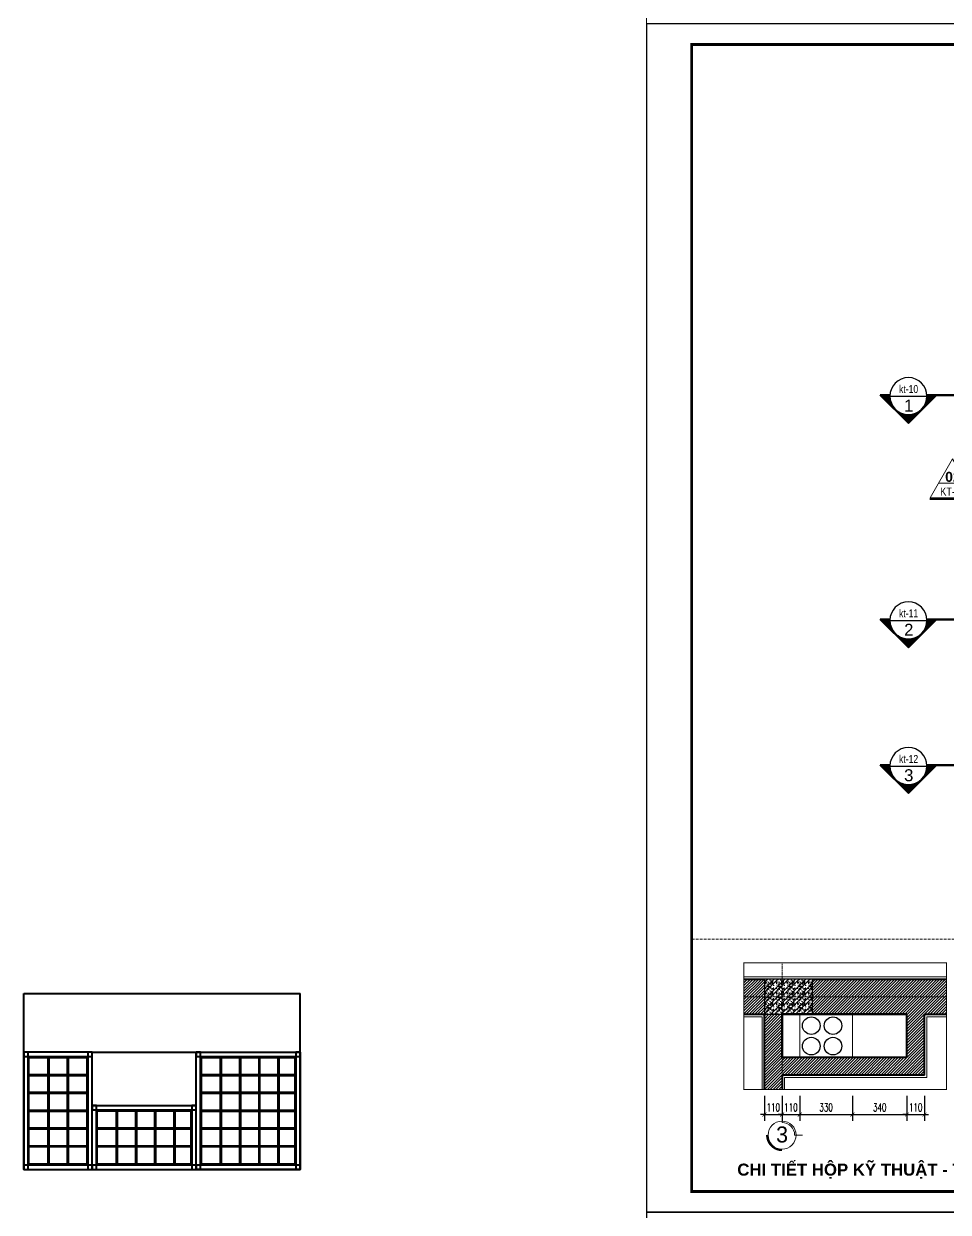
# Model space of a CAD drawing. Header units: millimetres. Extents: x -229618 to 2906, y -178063 to 96806.
# Drawn here: x -229288 to -211962, y -66547 to -44272 of the extents above; entities that cross this region are included whole.
import ezdxf
from ezdxf.enums import TextEntityAlignment as Align

# ---------------------------------------------------------------- set-up
doc = ezdxf.new("R2010")
doc.units = ezdxf.units.MM
doc.header["$LTSCALE"] = 200
doc.header["$MEASUREMENT"] = 0
doc.header["$PDMODE"] = 3
doc.header["$PDSIZE"] = 50
for name, pattern in [('ACAD_ISO07W100', [3, 0, -3]), ('CENTER2', [1.125, 0.75, -0.125, 0.125, -0.125]), ('DASHED2', [0.375, 0.25, -0.125]), ('HIDDEN2', [0.1875, 0.125, -0.0625])]:
    doc.linetypes.add(name, pattern=pattern)
doc.layers.get('0').update_dxf_attribs({"color": 95, "linetype": 'CONTINUOUS'})
doc.layers.get('DEFPOINTS').update_dxf_attribs({"linetype": 'CONTINUOUS'})
for name, color, linetype, lineweight in [('cat', 1, 'CONTINUOUS', 40), ('hatch', 250, 'CONTINUOUS', 5), ('KH cat', 2, 'HIDDEN2', 50), ('khuat', 8, 'DASHED2', 15), ('thay', 7, 'CONTINUOUS', 18), ('tim', 18, 'CENTER2', 9)]:
    doc.layers.add(name, color=color, linetype=linetype, lineweight=lineweight)
for name, color, linetype in [('COT', 2, 'CONTINUOUS'), ('CUA', 145, 'CONTINUOUS'), ('DIM', 251, 'CONTINUOUS'), ('KHUNGTEN', 7, 'CONTINUOUS'), ('MANH', 9, 'CONTINUOUS'), ('TEXT', 33, 'CONTINUOUS')]:
    doc.layers.add(name, color=color, linetype=linetype)
doc.layers.add('in', color=203, linetype='CONTINUOUS', lineweight=5, plot=False)
doc.styles.add('Aria H B iso', font='Vharialb_0.ttf')
doc.styles.add('Aria H iso', font='Vharial_0.ttf')
doc.styles.add('Arial N   H iso', font='Vharialn_0.ttf')
doc.styles.add('CHU HOA Day', font='Vharial_0.ttf')
doc.styles.add('CHUC HOA MANH', font='chhbg.shx', dxfattribs={"width": 0.8, "height": 250})
doc.styles.add('dam', font='Vhavanb_0.ttf', dxfattribs={"width": 0.9, "height": 450})
doc.styles.add('Scale', font='vnsimli.shx', dxfattribs={"width": 0.65, "bigfont": 'bigfont.shx'})
doc.dimstyles.new('Scale', dxfattribs={"dimscale": 75, "dimtxt": 2, "dimasz": 1, "dimexe": 1.6, "dimexo": 0, "dimgap": 0.8, "dimtad": 1, "dimdec": 0, "dimzin": 0, "dimdsep": 46, "dimtxsty": 'Scale', "dimblk": 'ARCHTICK', "dimcen": 0.1, "dimdle": 1, "dimclrd": 256, "dimclre": 256, "dimclrt": 3, "dimadec": 0, "dimazin": 0, "dimtfac": 1, "dimtdec": 0, "dimtix": 1, "dimtmove": 2, "dimatfit": 3, "dimldrblk": 'ARCHTICK', "dimfxl": 0, "dimtolj": 1, "dimtzin": 0, "dimarcsym": 0})

# ---------------------------------------------------------------- blocks, each defined once
blk = doc.blocks.new('KhungA3')
at = {"layer": 'DEFPOINTS', "color": 8}
blk.add_lwpolyline([(-3.74, 3.81), (416.31, 3.81), (416.31, 300.81), (-3.74, 300.81)], close=True, dxfattribs=at)
at = {"layer": 'KHUNGTEN', "color": 4, "const_width": 0.724}
blk.add_lwpolyline([(7.54, 8.99), (411.13, 8.99), (411.13, 295.64), (7.54, 295.64)], close=True, dxfattribs=at)
blk = doc.blocks.new('can')
at = {"layer": 'hatch'}
h = blk.add_hatch(dxfattribs=at)
h.set_pattern_fill('ANSI31', color=256, scale=77, style=0)
h.set_pattern_definition([(45, (-226987.2, -81426.4), (-6.80590277, 6.80590277), [])])
h.paths.add_polyline_path([(462, 0, -0.01239), (461, -23), (712, -23), (0, 689), (-712, -23), (-461, -23, -0.01239), (-462, 0, -1)])
at = {"layer": 'cat', "linetype": 'Continuous', "const_width": 49.9}
for points in [[(-461, -23), (-712, -23)], [(461, -23), (712, -23)]]:
    blk.add_lwpolyline(points, dxfattribs=at)
at = {"layer": 'MANH', "linetype": 'Continuous'}
for p in [(-712, -23), (712, -23)]:
    blk.add_line(p, (0, 689), dxfattribs=at)
at = {"layer": 'MANH'}
blk.add_line((-462, 0), (462, 0), dxfattribs=at)
blk.add_circle((0, 0), 462, dxfattribs=at)
at = {"layer": 'TEXT', "style": 'CHU HOA Day'}
blk.add_attdef('A', text='', height=300, dxfattribs=at).set_placement((9, 86), align=Align.CENTER)
at = {"layer": 'TEXT', "style": 'CHUC HOA MANH', "width": 0.65}
blk.add_attdef('KT-00', text='', height=230, dxfattribs=at).set_placement((6, -276), align=Align.CENTER)
blk = doc.blocks.new('ct')
at = {"layer": 'thay', "ltscale": 600}
blk.add_line((8891, 0), (-8891, 0), dxfattribs=at)
blk.add_lwpolyline([(0, 15400), (14294, -9358), (-14294, -9358)], close=True, dxfattribs=at)
at = {"layer": 'thay', "color": 1, "ltscale": 600, "const_width": 1270}
blk.add_lwpolyline([(-14464, -9993), (14464, -9993)], dxfattribs=at)
at = {"layer": 'TEXT'}
for tag, height, style, p in [('01', 6350, 'Aria H B iso', (238, 862)), ('KT-00', 5080, 'Arial N   H iso', (96, -7856))]:
    blk.add_attdef(tag, text='', height=height, dxfattribs=dict(at, style=style)).set_placement(p, align=Align.CENTER)
blk = doc.blocks.new('_ArchTick')
at = {"color": 0, "linetype": 'ByBlock', "const_width": 0.15}
blk.add_lwpolyline([(-0.5, -0.5), (0.5, 0.5)], dxfattribs=at)
blk = doc.blocks.new('*D2097')
at = {"layer": 'DEFPOINTS', "color": 0}
for p in [(-215406, -64363), (-215076, -64363), (-215076, -64716)]:
    blk.add_point(p, dxfattribs=at)
at = {"layer": 'DIM', "lineweight": -2}
for p, q in [((-215406, -64363), (-215406, -64836)), ((-215076, -64363), (-215076, -64836)), ((-215406, -64716), (-215481, -64716)), ((-215406, -64716), (-215076, -64716)), ((-215076, -64716), (-215001, -64716))]:
    blk.add_line(p, q, dxfattribs=at)
at = {"layer": 'DIM', "lineweight": -2, "xscale": 75, "yscale": 75, "zscale": 75}
blk.add_blockref('_ArchTick', (-215406, -64716), dxfattribs=at)
at = {"layer": 'DIM', "lineweight": -2, "xscale": 75, "yscale": 75, "zscale": 75, "rotation": 180}
blk.add_blockref('_ArchTick', (-215076, -64716), dxfattribs=at)
at = {"layer": 'DIM', "color": 3, "insert": (-215241, -64581), "char_height": 150, "attachment_point": 5, "style": 'Scale'}
blk.add_mtext('\\A1;110', dxfattribs=at)
blk = doc.blocks.new('*D2098')
at = {"layer": 'DEFPOINTS', "color": 0}
for p in [(-215076, -64363), (-214746, -64363), (-214746, -64716)]:
    blk.add_point(p, dxfattribs=at)
at = {"layer": 'DIM', "lineweight": -2}
for p, q in [((-215076, -64363), (-215076, -64836)), ((-214746, -64363), (-214746, -64836)), ((-215076, -64716), (-215151, -64716)), ((-215076, -64716), (-214746, -64716)), ((-214746, -64716), (-214671, -64716))]:
    blk.add_line(p, q, dxfattribs=at)
at = {"layer": 'DIM', "lineweight": -2, "xscale": 75, "yscale": 75, "zscale": 75}
blk.add_blockref('_ArchTick', (-215076, -64716), dxfattribs=at)
at = {"layer": 'DIM', "lineweight": -2, "xscale": 75, "yscale": 75, "zscale": 75, "rotation": 180}
blk.add_blockref('_ArchTick', (-214746, -64716), dxfattribs=at)
at = {"layer": 'DIM', "color": 3, "insert": (-214911, -64581), "char_height": 150, "attachment_point": 5, "style": 'Scale'}
blk.add_mtext('\\A1;110', dxfattribs=at)
blk = doc.blocks.new('*D2099')
at = {"layer": 'DEFPOINTS', "color": 0}
for p in [(-214746, -64363), (-213756, -64363), (-213756, -64716)]:
    blk.add_point(p, dxfattribs=at)
at = {"layer": 'DIM', "lineweight": -2}
for p, q in [((-214746, -64363), (-214746, -64836)), ((-213756, -64363), (-213756, -64836)), ((-214821, -64716), (-213681, -64716))]:
    blk.add_line(p, q, dxfattribs=at)
at = {"layer": 'DIM', "lineweight": -2, "xscale": 75, "yscale": 75, "zscale": 75, "rotation": 180}
blk.add_blockref('_ArchTick', (-214746, -64716), dxfattribs=at)
at = {"layer": 'DIM', "lineweight": -2, "xscale": 75, "yscale": 75, "zscale": 75}
blk.add_blockref('_ArchTick', (-213756, -64716), dxfattribs=at)
at = {"layer": 'DIM', "color": 3, "insert": (-214251, -64581), "char_height": 150, "attachment_point": 5, "style": 'Scale'}
blk.add_mtext('\\A1;330', dxfattribs=at)
blk = doc.blocks.new('*D2100')
at = {"layer": 'DEFPOINTS', "color": 0}
for p in [(-213756, -64363), (-212736, -64363), (-212736, -64716)]:
    blk.add_point(p, dxfattribs=at)
at = {"layer": 'DIM', "lineweight": -2}
for p, q in [((-213756, -64363), (-213756, -64836)), ((-212736, -64363), (-212736, -64836)), ((-213831, -64716), (-212661, -64716))]:
    blk.add_line(p, q, dxfattribs=at)
at = {"layer": 'DIM', "lineweight": -2, "xscale": 75, "yscale": 75, "zscale": 75, "rotation": 180}
blk.add_blockref('_ArchTick', (-213756, -64716), dxfattribs=at)
at = {"layer": 'DIM', "lineweight": -2, "xscale": 75, "yscale": 75, "zscale": 75}
blk.add_blockref('_ArchTick', (-212736, -64716), dxfattribs=at)
at = {"layer": 'DIM', "color": 3, "insert": (-213246, -64581), "char_height": 150, "attachment_point": 5, "style": 'Scale'}
blk.add_mtext('\\A1;340', dxfattribs=at)
blk = doc.blocks.new('*D2101')
at = {"layer": 'DEFPOINTS', "color": 0}
for p in [(-212736, -64363), (-212406, -64363), (-212406, -64716)]:
    blk.add_point(p, dxfattribs=at)
at = {"layer": 'DIM', "lineweight": -2}
for p, q in [((-212736, -64363), (-212736, -64836)), ((-212406, -64363), (-212406, -64836)), ((-212736, -64716), (-212811, -64716)), ((-212736, -64716), (-212406, -64716)), ((-212406, -64716), (-212331, -64716))]:
    blk.add_line(p, q, dxfattribs=at)
at = {"layer": 'DIM', "lineweight": -2, "xscale": 75, "yscale": 75, "zscale": 75}
blk.add_blockref('_ArchTick', (-212736, -64716), dxfattribs=at)
at = {"layer": 'DIM', "lineweight": -2, "xscale": 75, "yscale": 75, "zscale": 75, "rotation": 180}
blk.add_blockref('_ArchTick', (-212406, -64716), dxfattribs=at)
at = {"layer": 'DIM', "color": 3, "insert": (-212571, -64581), "char_height": 150, "attachment_point": 5, "style": 'Scale'}
blk.add_mtext('\\A1;110', dxfattribs=at)
blk = doc.blocks.new('*U406')
at = {"layer": 'thay', "ltscale": 600}
for p, q in [((313, -513), (513, -513)), ((0, -826), (0, -1026))]:
    blk.add_line(p, q, dxfattribs=at)
at = {"layer": 'thay', "ltscale": 600, "const_width": 50}
blk.add_lwpolyline([(-375, -513, -0.414214), (0, -138, -0.414214)], format="xyb", dxfattribs=at)
at = {"layer": 'thay', "ltscale": 600}
blk.add_circle((0, -513), 350, dxfattribs=at)
blk.add_arc((0, -513), 313, 270, 0, dxfattribs=at)
at = {"layer": 'TEXT', "linetype": 'Continuous', "style": 'Aria H iso'}
blk.add_attdef('A', text='', height=350, dxfattribs=at).set_placement((0, -671), align=Align.CENTER)

msp = doc.modelspace()

# ---------------------------------------------------------------- hatches: boundary and pattern name
at = {"layer": 'hatch', "linetype": 'Continuous'}
h = msp.add_hatch(dxfattribs=at)
h.set_pattern_fill('ANSI31', color=256, scale=300, style=0)
h.set_pattern_definition([(45, (-226869.81, -58208.627), (-26.5165, 26.5165), [])])
h.paths.add_polyline_path([(-214416.3, -62176.9), (-214506.3, -62176.9), (-214506.3, -62836.9), (-214416.3, -62836.9)])
h.paths.add_polyline_path([(-212406.3, -62836.9), (-212736.3, -62836.9), (-212736.3, -63646.9), (-215076.3, -63646.9), (-215076.3, -63976.9), (-212406.3, -63976.9)])
h.paths.add_polyline_path([(-211992.6, -62836.9), (-211992.6, -62176.9), (-214416.3, -62176.9), (-214416.3, -62836.9)])
h.paths.add_polyline_path([(-215790.9, -62176.9), (-215790.9, -62836.9), (-215406.3, -62836.9), (-215406.3, -62176.9)])
h.paths.add_polyline_path([(-215406.3, -64245.1), (-215076.3, -64245.1), (-215076.3, -62836.9), (-215406.3, -62836.9)])
h = msp.add_hatch(dxfattribs=at)
h.set_pattern_fill('BT', color=256, scale=200, style=0)
h.set_pattern_definition([(0, (166.59, 25.66), (0, 200), [0, -200]), (0, (25.3, 112.13), (0, 200), [0, -200]), (0, (31.56, 76.92), (0, 200), [0, -200]), (0, (102, 93.35), (0, 200), [0, -200]), (0, (64.05, 150.86), (0, 200), [0, -200]), (0, (53.87, 125.43), (0, 200), [0, -200]), (0, (71.87, 168.08), (0, 200), [0, -200]), (0, (44.08, 184.9), (0, 200), [0, -200]), (0, (82.44, 141.08), (0, 200), [0, -200]), (0, (18.25, 141.86), (0, 200), [0, -200]), (0, (146.24, 142.65), (0, 200), [0, -200]), (0, (175.2, 148.12), (0, 200), [0, -200]), (0, (160.33, 127.78), (0, 200), [0, -200]), (0, (164.63, 100.4), (0, 200), [0, -200]), (0, (112.58, 124.26), (0, 200), [0, -200]), (0, (111.01, 69.1), (0, 200), [0, -200]), (0, (111.01, 51.88), (0, 200), [0, -200]), (0, (16.3, 47.96), (0, 200), [0, -200]), (0, (95.36, 71.44), (0, 200), [0, -200]), (0, (96.14, 4.92), (0, 200), [0, -200]), (0, (74.61, 47.57), (0, 200), [0, -200]), (0, (76.18, 28), (0, 200), [0, -200]), (0, (50.35, 13.53), (0, 200), [0, -200]), (0, (63.65, 40.14), (0, 200), [0, -200]), (0, (54.26, 48.35), (0, 200), [0, -200]), (45, (159.98, 42.21), (0, 200.00006), [16, -266.8428]), (135, (171.3, 53.52), (-200.00006, 0), [16, -266.8428]), (270, (159.98, 64.84), (200, -4e-14), [22.6274, -177.3726]), (180, (153.04, 44.76), (-2e-14, -200), [24, -176]), (270, (129.04, 44.76), (200, -4e-14), [24, -176]), (45, (129.04, 20.76), (0, 200.00006), [33.9412, -248.9016]), (90, (79.03, 58.59), (-200, 1e-14), [33.6, -166.4]), (180, (79.03, 92.19), (-2e-14, -200), [33.6, -166.4]), (315, (45.43, 92.19), (200.00006, -4e-14), [47.5176, -235.3252]), (135, (50.57, 22.63), (-200.00006, 0), [14, -268.8428]), (225, (40.67, 32.53), (-2e-14, -200.00006), [14, -268.8428]), (0, (30.77, 22.63), (0, 200), [19.799, -180.201]), (0, (123.67, 157.84), (0, 200), [27.5, -172.5]), (90, (151.17, 157.84), (-200, 1e-14), [27.5, -172.5]), (225, (151.17, 185.34), (-2e-14, -200.00006), [38.8908, -243.9518]), (270, (100.54, 161.82), (200, -4e-14), [25, -175]), (0, (100.54, 136.82), (0, 200), [25, -175]), (135, (125.54, 136.82), (-200.00006, 0), [35.3554, -247.4874]), (45, (113.26, 169.52), (0, 200.00006), [17, -265.8428]), (135, (125.28, 181.54), (-200.00006, 0), [17, -265.8428]), (270, (113.26, 193.56), (200, -4e-14), [24.0416, -175.9584]), (135, (34.73, 155.12), (-200.00006, 0), [28.2842, -254.5584]), (0, (14.73, 155.12), (0, 200), [20, -180]), (270, (14.73, 175.12), (200, -4e-14), [20, -180]), (45, (0, -2e-10), (-98.99495, 98.99495), []), (45, (70, -2e-10), (-98.99495, 98.99495), [])])
h.paths.add_polyline_path([(-214506.3, -62836.9), (-214506.3, -62176.9), (-215406.3, -62176.9), (-215406.3, -62836.9)])

# ---------------------------------------------------------------- linework, layer by layer
at = {"layer": 'cat', "linetype": 'Continuous'}
for p, q in [((-215790.9, -62176.9), (-215406.3, -62176.9)), ((-214506.3, -62176.9), (-211992.6, -62176.9)), ((-229288.4, -65746.3), (-229288.4, -62446.3)), ((-229288.4, -62446.3), (-224108.4, -62446.3)), ((-224108.4, -65746.3), (-224108.4, -62446.3)), ((-215406.3, -64245.1), (-215406.3, -62836.9)), ((-215076.3, -62836.9), (-215076.3, -63646.9)), ((-215076.3, -62836.9), (-212736.3, -62836.9)), ((-212736.3, -62836.9), (-215076.3, -62836.9)), ((-215076.3, -63646.9), (-215076.3, -62836.9)), ((-212736.3, -63646.9), (-212736.3, -62836.9)), ((-212406.3, -62836.9), (-211992.6, -62836.9)), ((-212406.3, -63976.9), (-212406.3, -62836.9)), ((-228838.1, -63644.3), (-228838.1, -65648.3)), ((-228820.1, -63644.3), (-228820.1, -65648.3)), ((-228476.7, -63644.3), (-228476.7, -65648.3)), ((-228458.7, -63644.3), (-228458.7, -65648.3)), ((-228008.4, -63546.3), (-226058.4, -63546.3)), ((-225608.1, -63644.3), (-225608.1, -65648.3)), ((-225590.1, -63644.3), (-225590.1, -65648.3)), ((-225246.7, -63644.3), (-225246.7, -65648.3)), ((-225228.7, -63644.3), (-225228.7, -65648.3)), ((-224885.4, -63644.3), (-224885.4, -65648.3)), ((-224867.4, -63644.3), (-224867.4, -65648.3)), ((-224524.1, -63644.3), (-224524.1, -65648.3)), ((-224506.1, -63644.3), (-224506.1, -65648.3)), ((-212736.3, -63646.9), (-215076.3, -63646.9)), ((-228106.4, -63969.3), (-229190.4, -63969.3)), ((-228106.4, -63987.3), (-229190.4, -63987.3)), ((-224206.4, -63969.3), (-225960.4, -63969.3)), ((-224206.4, -63987.3), (-225960.4, -63987.3)), ((-212406.3, -63976.9), (-215076.3, -63976.9)), ((-215076.3, -63976.9), (-215076.3, -64245.1)), ((-228106.4, -64303.7), (-229190.4, -64303.7)), ((-228106.4, -64321.7), (-229190.4, -64321.7)), ((-224206.4, -64303.7), (-225960.4, -64303.7)), ((-224206.4, -64321.7), (-225960.4, -64321.7)), ((-228008.4, -64546.3), (-226058.4, -64546.3)), ((-228106.4, -64637.7), (-229190.4, -64637.7)), ((-228106.4, -64655.7), (-229190.4, -64655.7)), ((-227558.1, -64644.3), (-227558.1, -65648.3)), ((-227540.1, -64644.3), (-227540.1, -65648.3)), ((-227196.7, -64644.3), (-227196.7, -65648.3)), ((-227178.7, -64644.3), (-227178.7, -65648.3)), ((-226835.4, -64644.3), (-226835.4, -65648.3)), ((-226817.4, -64644.3), (-226817.4, -65648.3)), ((-226474.1, -64644.3), (-226474.1, -65648.3)), ((-226456.1, -64644.3), (-226456.1, -65648.3)), ((-224206.4, -64637.7), (-225960.4, -64637.7)), ((-224206.4, -64655.7), (-225960.4, -64655.7)), ((-228106.4, -64971.7), (-229190.4, -64971.7)), ((-228106.4, -64989.7), (-229190.4, -64989.7)), ((-226156.4, -64971.7), (-227910.4, -64971.7)), ((-226156.4, -64989.7), (-227910.4, -64989.7)), ((-224206.4, -64971.7), (-225960.4, -64971.7)), ((-224206.4, -64989.7), (-225960.4, -64989.7)), ((-228106.4, -65305.7), (-229190.4, -65305.7)), ((-228106.4, -65323.7), (-229190.4, -65323.7)), ((-226156.4, -65305.7), (-227910.4, -65305.7)), ((-226156.4, -65323.7), (-227910.4, -65323.7)), ((-224206.4, -65305.7), (-225960.4, -65305.7)), ((-224206.4, -65323.7), (-225960.4, -65323.7)), ((-229288.4, -65746.3), (-224108.4, -65746.3))]:
    msp.add_line(p, q, dxfattribs=at)
msp.add_lwpolyline([(-215790.9, -62836.9), (-215406.3, -62836.9)], dxfattribs=at)
for points in [[(-229288.4, -63626.3), (-229208.4, -63626.3), (-229208.4, -63546.3), (-229288.4, -63546.3)], [(-228008.4, -63546.3), (-229288.4, -63546.3), (-229288.4, -65746.3), (-228008.4, -65746.3)], [(-229208.4, -63626.3), (-228088.4, -63626.3), (-228088.4, -65666.3), (-229208.4, -65666.3)], [(-229190.4, -63644.3), (-228106.4, -63644.3), (-228106.4, -65648.3), (-229190.4, -65648.3)], [(-228088.4, -63626.3), (-228008.4, -63626.3), (-228008.4, -63546.3), (-228088.4, -63546.3)], [(-226058.4, -63546.3), (-224108.4, -63546.3), (-224108.4, -65746.3), (-226058.4, -65746.3)], [(-226058.4, -63626.3), (-225978.4, -63626.3), (-225978.4, -63546.3), (-226058.4, -63546.3)], [(-224188.4, -63626.3), (-224108.4, -63626.3), (-224108.4, -63546.3), (-224188.4, -63546.3)], [(-228008.4, -64626.3), (-227928.4, -64626.3), (-227928.4, -64546.3), (-228008.4, -64546.3)], [(-226138.4, -64626.3), (-226058.4, -64626.3), (-226058.4, -64546.3), (-226138.4, -64546.3)], [(-229288.4, -65746.3), (-229208.4, -65746.3), (-229208.4, -65666.3), (-229288.4, -65666.3)], [(-228088.4, -65746.3), (-228008.4, -65746.3), (-228008.4, -65666.3), (-228088.4, -65666.3)], [(-228008.4, -65746.3), (-227928.4, -65746.3), (-227928.4, -65666.3), (-228008.4, -65666.3)], [(-226138.4, -65746.3), (-226058.4, -65746.3), (-226058.4, -65666.3), (-226138.4, -65666.3)], [(-226058.4, -65746.3), (-225978.4, -65746.3), (-225978.4, -65666.3), (-226058.4, -65666.3)], [(-224188.4, -65746.3), (-224108.4, -65746.3), (-224108.4, -65666.3), (-224188.4, -65666.3)]]:
    msp.add_lwpolyline(points, close=True, dxfattribs=at)
at = {"layer": 'cat'}
for points in [[(-225978.4, -63626.3), (-224188.4, -63626.3), (-224188.4, -65666.3), (-225978.4, -65666.3)], [(-225960.4, -63644.3), (-224206.4, -63644.3), (-224206.4, -65648.3), (-225960.4, -65648.3)], [(-227928.4, -64626.3), (-226138.4, -64626.3), (-226138.4, -65666.3), (-227928.4, -65666.3)], [(-227910.4, -64644.3), (-226156.4, -64644.3), (-226156.4, -65648.3), (-227910.4, -65648.3)]]:
    msp.add_lwpolyline(points, close=True, dxfattribs=at)
at = {"layer": 'COT', "linetype": 'Continuous'}
msp.add_lwpolyline([(-214506.3, -62176.9), (-215406.3, -62176.9), (-215406.3, -62836.9), (-214506.3, -62836.9)], close=True, dxfattribs=at)
at = {"layer": 'DIM'}
for centre in [(-214529.2, -63050.5), (-214122.4, -63050.5), (-214529.2, -63433.2), (-214122.4, -63433.2)]:
    msp.add_circle(centre, 165, dxfattribs=at)
at = {"layer": 'hatch', "linetype": 'Continuous'}
for p, q in [((-215790.9, -62131.9), (-211992.6, -62131.9)), ((-212361.3, -62881.9), (-211992.6, -62881.9)), ((-212361.3, -64021.9), (-212361.3, -62881.9)), ((-212361.3, -64021.9), (-215031.3, -64021.9))]:
    msp.add_line(p, q, dxfattribs=at)
at = {"layer": 'hatch', "ltscale": 0.5}
msp.add_line((-215031.3, -64245.1), (-215031.3, -64021.9), dxfattribs=at)
at = {"layer": 'hatch', "linetype": 'Continuous'}
msp.add_lwpolyline([(-215790.9, -62881.9), (-215451.3, -62881.9), (-215451.3, -64245.1)], dxfattribs=at)
at = {"layer": 'in', "linetype": 'Continuous'}
for points in [[(-217616.4, -44271.6), (-186113.1, -44271.6), (-186113.1, -21996.6), (-217616.4, -21996.6)], [(-217616.4, -66546.6), (-186113.1, -66546.6), (-186113.1, -44271.6), (-217616.4, -44271.6)]]:
    msp.add_lwpolyline(points, close=True, dxfattribs=at)
at = {"layer": 'KH cat', "linetype": 'ACAD_ISO07W100', "ltscale": 0.05}
for p, q in [((-212174.8, -51232.6), (-192235.6, -51232.6)), ((-212174.8, -55435.8), (-192235.6, -55435.8)), ((-212174.8, -58166), (-192235.6, -58166))]:
    msp.add_line(p, q, dxfattribs=at)
at = {"layer": 'khuat'}
msp.add_lwpolyline([(-216770.4, -61429.7), (-210253.7, -61429.7), (-210253.7, -66158.5)], dxfattribs=at)
at = {"layer": 'khuat', "color": 5, "ltscale": 2, "const_width": 20}
msp.add_lwpolyline([(-215790.9, -61872.2), (-211992.6, -61872.2), (-211992.6, -64245.1), (-215790.9, -64245.1)], close=True, dxfattribs=at)
at = {"layer": 'thay', "linetype": 'Continuous'}
for p, q in [((-214746.3, -63646.9), (-214746.3, -62836.9)), ((-213756.3, -63646.9), (-213756.3, -62836.9))]:
    msp.add_line(p, q, dxfattribs=at)
at = {"layer": 'tim', "ltscale": 0.5}
for p, q in [((-215076.3, -64245.1), (-215076.3, -61872.2)), ((-215790.9, -62506.9), (-211992.6, -62506.9))]:
    msp.add_line(p, q, dxfattribs=at)

# ---------------------------------------------------------------- block references
at = {"layer": 'CUA', "xscale": 0.02952755894511938, "yscale": 0.02952755894511938, "zscale": 0.02952755905511719}
msp.add_blockref('ct', (-211881.6, -52882), dxfattribs=at).add_auto_attribs({'KT-00': 'kt-19', '01': '02'})
at = {"layer": 'DIM', "xscale": -0.75, "yscale": 0.75, "zscale": 0.75, "rotation": 180}
msp.add_blockref('*U406', (-215076.3, -65485.9), dxfattribs=at)
at = {"layer": 'KHUNGTEN', "xscale": 75, "yscale": 75, "zscale": 75.00000000000009}
for p in [(-217336, -66832.6), (-217336, -89107.6)]:
    msp.add_blockref('KhungA3', p, dxfattribs=at)
at = {"layer": 'TEXT', "linetype": 'Continuous'}
ref = msp.add_blockref('can', (-212708.8, -51249.8), dxfattribs=dict(at, xscale=-0.749999999825377, yscale=0.7499999997962732, zscale=0.7499999997956535, rotation=180))
ref.add_attrib('A', '1', dxfattribs={"height": 225, "style": 'CHU HOA Day'}).set_placement((-212702.1, -51539.3), align=Align.CENTER)
ref.add_attrib('KT-00', 'kt-10', dxfattribs={"color": 3, "height": 150, "style": 'CHUC HOA MANH', "width": 0.8}).set_placement((-212704.4, -51192.5), align=Align.CENTER)
ref = msp.add_blockref('can', (-212708.8, -55453), dxfattribs=dict(at, xscale=-0.749999999825377, yscale=0.7499999997962732, zscale=0.7499999997956535, rotation=180))
ref.add_attrib('A', '2', dxfattribs={"height": 225, "style": 'CHU HOA Day'}).set_placement((-212702.1, -55742.5), align=Align.CENTER)
ref.add_attrib('KT-00', 'kt-11', dxfattribs={"color": 3, "height": 150, "style": 'CHUC HOA MANH', "width": 0.8}).set_placement((-212704.4, -55395.6), align=Align.CENTER)
ref = msp.add_blockref('can', (-212708.8, -58183.2), dxfattribs=dict(at, xscale=-0.749999999825377, yscale=0.7499999997962732, zscale=0.7499999997956535, rotation=180))
ref.add_attrib('A', '3', dxfattribs={"height": 225, "style": 'CHU HOA Day'}).set_placement((-212702.1, -58468.7), align=Align.CENTER)
ref.add_attrib('KT-00', 'kt-12', dxfattribs={"color": 3, "height": 150, "style": 'CHUC HOA MANH', "width": 0.8}).set_placement((-212704.4, -58125.9), align=Align.CENTER)

# ---------------------------------------------------------------- texts
at = {"layer": 'TEXT', "linetype": 'Continuous', "style": 'dam'}
msp.add_text('3', height=300, dxfattribs=at).set_placement((-215076.3, -65089.1), align=Align.MIDDLE)
at = {"layer": 'TEXT', "style": 'Aria H B iso'}
msp.add_text('chi tiÕt hép kü thuËt - tl:1/25', height=225, dxfattribs=at).set_placement((-215915.7, -65860.5))

# ---------------------------------------------------------------- dimensions: what is measured, and where the dimension line sits
at = {"layer": 'DIM'}
for base, p1, p2, picture, middle in [((-215076.3, -64716), (-215406.3, -64363.4), (-215076.3, -64363.4), '*D2097', (-215241.3, -64581)), ((-214746.3, -64716), (-215076.3, -64363.4), (-214746.3, -64363.4), '*D2098', (-214911.3, -64581)), ((-213756.3, -64716), (-214746.3, -64363.4), (-213756.3, -64363.4), '*D2099', (-214251.3, -64581)), ((-212736.3, -64716), (-213756.3, -64363.4), (-212736.3, -64363.4), '*D2100', (-213246.3, -64581)), ((-212406.3, -64716), (-212736.3, -64363.4), (-212406.3, -64363.4), '*D2101', (-212571.3, -64581))]:
    dim = msp.add_linear_dim(base=base, p1=p1, p2=p2, dimstyle='Scale', override={"dimlfac": 0.333333}, dxfattribs=at)
    dim.commit()
    dim.dimension.update_dxf_attribs({"geometry": picture, "text_midpoint": middle})

doc.saveas('drawing.dxf')
